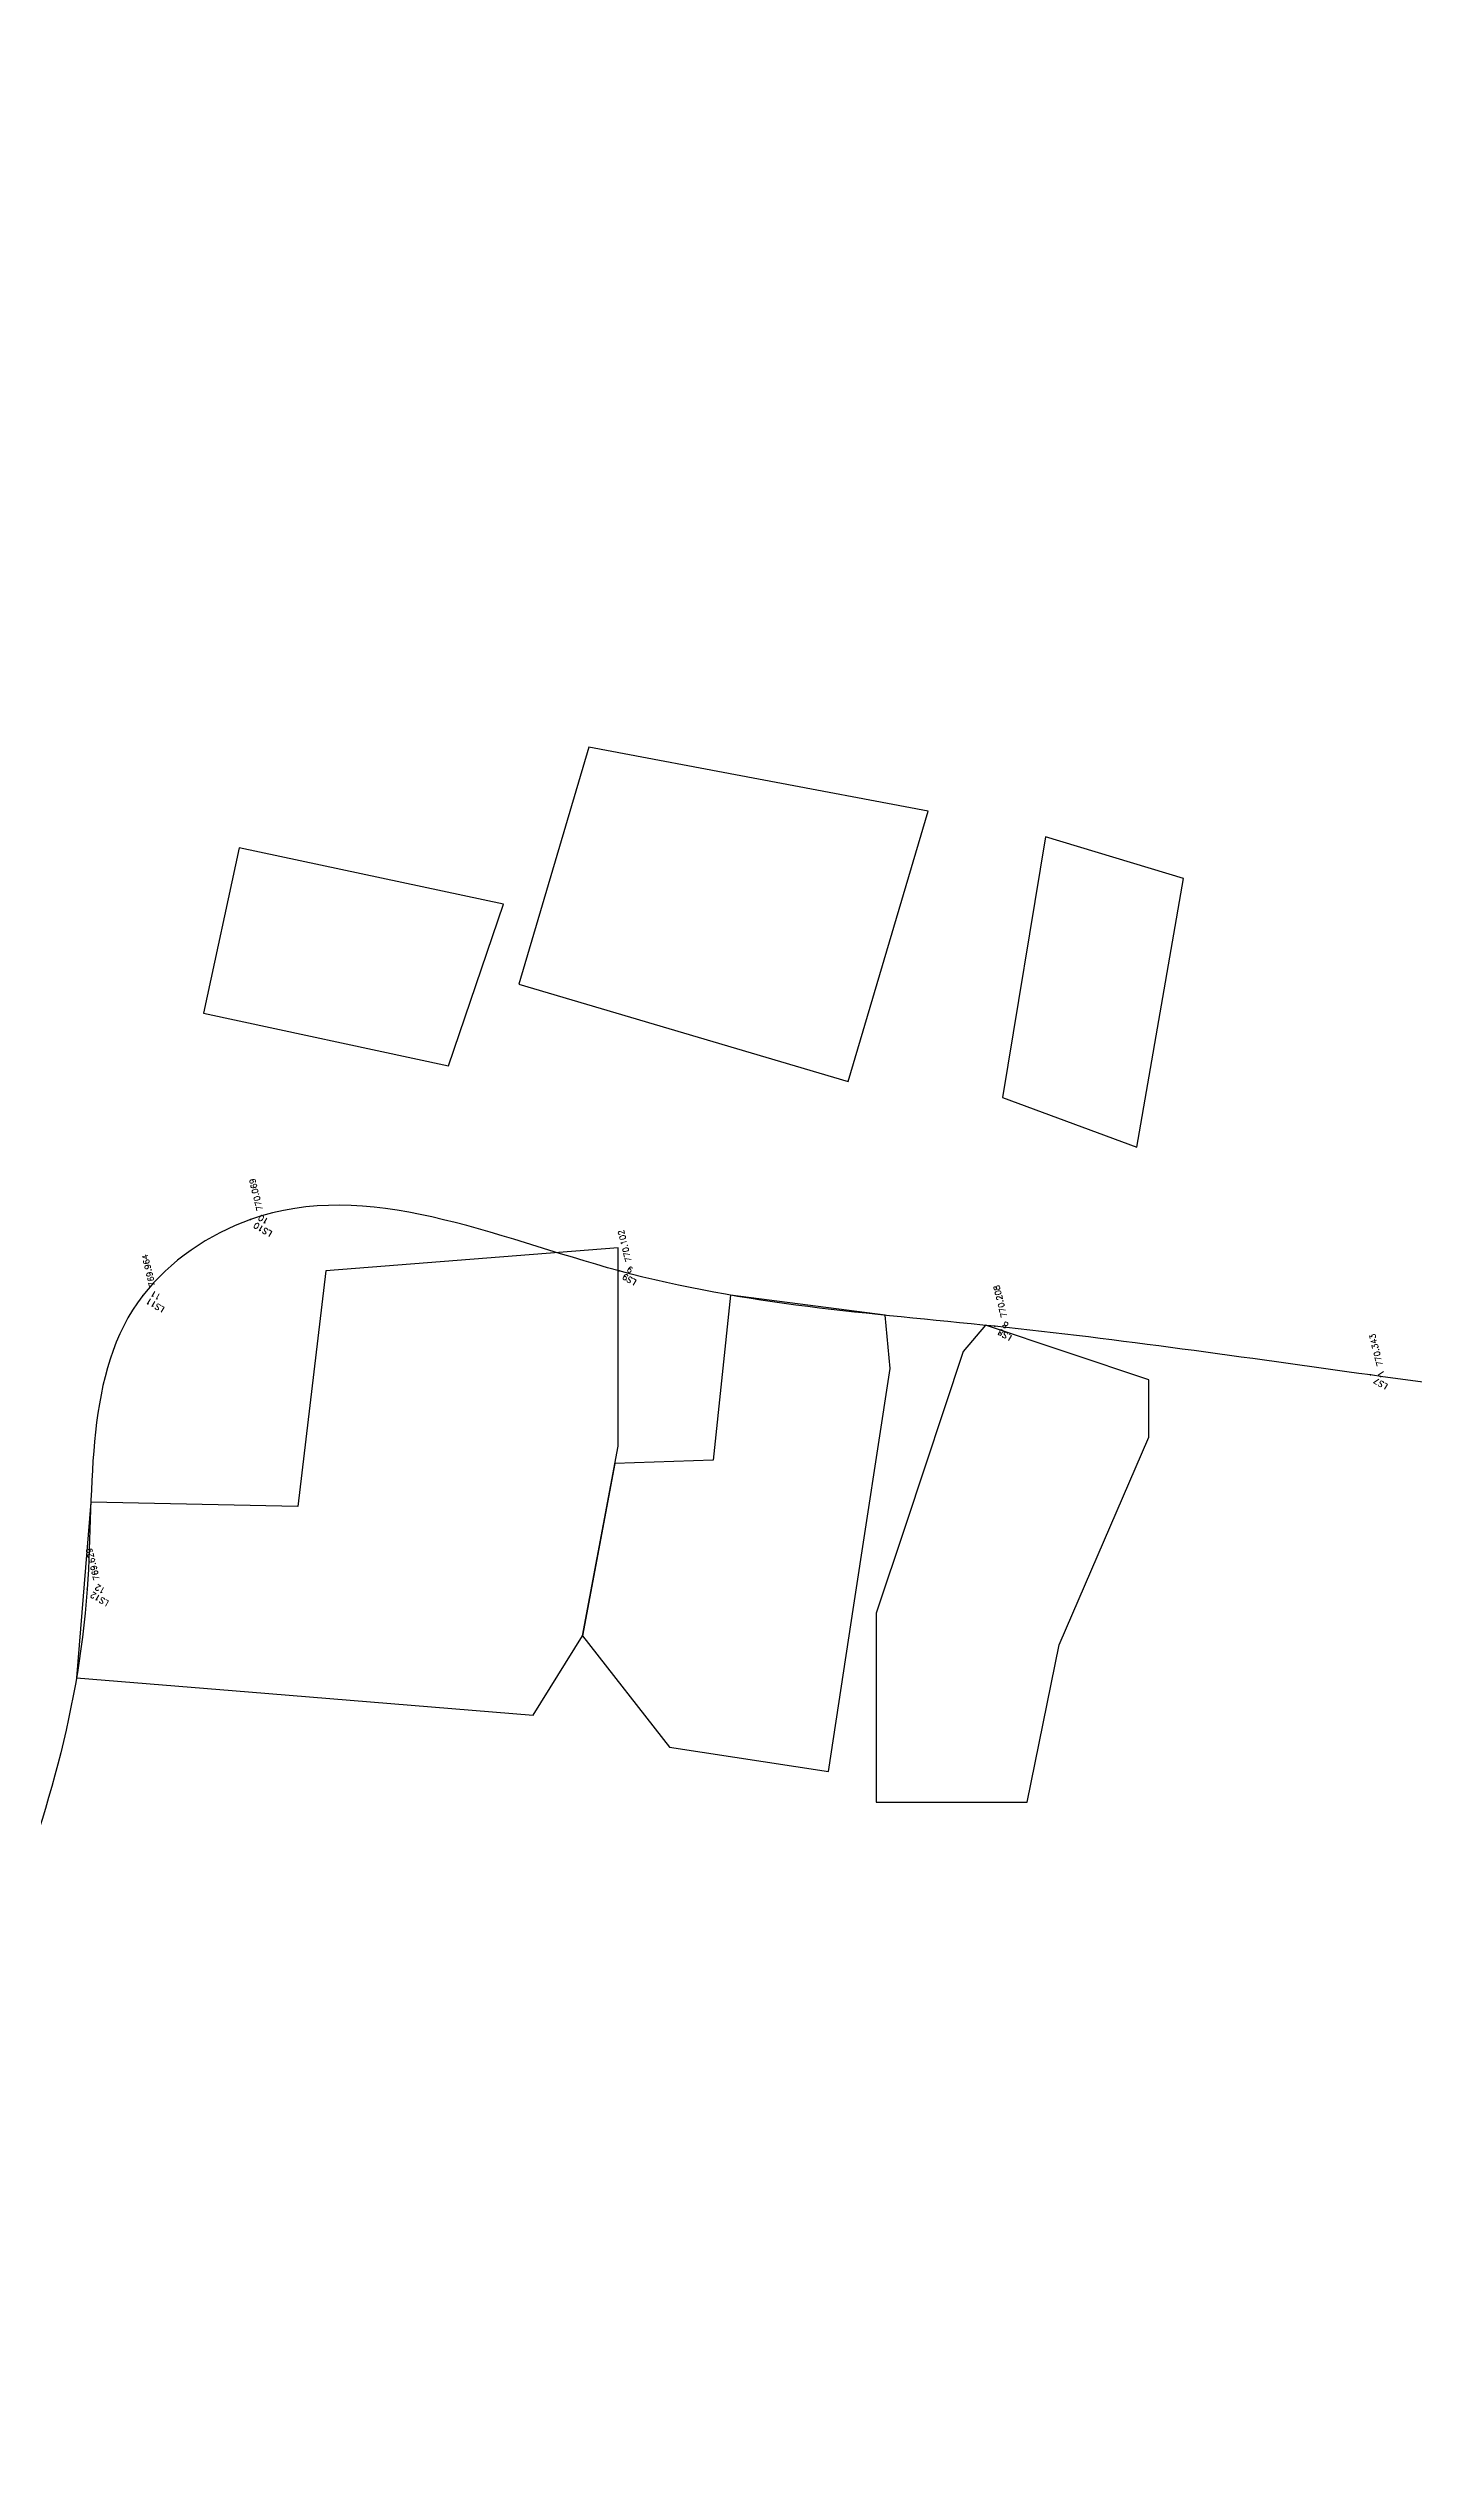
# Model space of a CAD drawing. Header units: millimetres. Extents: x 3197 to 59319, y 691 to 32741.
# Drawn here: x 6577 to 7677, y 12013 to 13964 of the extents above; entities that cross this region are included whole.
import ezdxf
from ezdxf.enums import TextEntityAlignment as Align

# ---------------------------------------------------------------- set-up
doc = ezdxf.new("R2010")
doc.units = ezdxf.units.MM
for name, color, linetype in [('Chainage_TXT', 7, 'Continuous'), ('Points', 7, 'Continuous'), ('Points-ELV', 6, 'Continuous'), ('Points-NUM', 4, 'Continuous'), ('Points-TXT', 3, 'Continuous')]:
    doc.layers.add(name, color=color, linetype=linetype)
doc.styles.add('romans', font='romans.shx')

# ---------------------------------------------------------------- blocks, each defined once
blk = doc.blocks.new('POINTS')
at = {"layer": 'Points'}
blk.add_line((0, 0), (0, 0), dxfattribs=at)
blk.add_point((0, 0), dxfattribs=at)
at = {"layer": 'Points-ELV', "style": 'romans'}
blk.add_attdef('ELEV', text='', height=1, rotation=45, dxfattribs=at).set_placement((0, 0), align=Align.BOTTOM_LEFT)
at = {"layer": 'Points-NUM', "style": 'romans'}
blk.add_attdef('PTNUM', text='', height=1, dxfattribs=at).set_placement((0, 0), align=Align.BOTTOM_RIGHT)
at = {"layer": 'Points-TXT', "style": 'romans'}
blk.add_attdef('DESC', text='', height=1, dxfattribs=at).set_placement((0, 0), align=Align.BOTTOM_RIGHT)

msp = doc.modelspace()

# ---------------------------------------------------------------- linework, layer by layer
for points in [[(4845, 12360.9, 14644.5), (4865.5, 12636.4, 14649.7), (4897.1, 12936.7, 14657.4), (4955.5, 13265.9, 14664.2), (5100.8, 13897.9, 14669), (5177.4, 14194.1, 14674.4), (5277.9, 14629.4, 14691.9), (5285, 14699.8, 14692.5), (5316.1, 14873.3, 14699.4), (5381.4, 14873.5, 14698.5), (5670, 14871.7, 14700.5), (5933.4, 14851.1, 14701.5), (6196.8, 14834.8, 14702.2), (6445.7, 14803.5, 14702.3), (6730.3, 14783, 14705.7), (7310.9, 14739, 14712.1), (7643.1, 14714.4, 14719), (8457.2, 14703.1, 14734.9), (9155.7, 14595.1, 14737)], [(9371.6, 12665.6, 14703.2), (9129.5, 12706.5, 14697.4), (8895.2, 12738.8, 14694.6), (8607.4, 12774.1, 14692.1), (8279.8, 12819.9, 14688.8), (7962.3, 12855.3, 14684.8), (7641.3, 12895.9, 14682.1), (7338.8, 12935.1, 14679.6), (7036.5, 12979.7, 14677.5), (6739.7, 13021.1, 14676.9), (6653.2, 12960, 14674.9), (6608.3, 12723.5, 14668.5), (6534.9, 12434.3, 14662.9), (6447.2, 12156.9, 14658.6), (6430.7, 12071, 14658.8), (6178.1, 12113.1, 14656.9), (5899.4, 12173.7, 14656.2), (5657.5, 12221.7, 14653.7), (5392.4, 12258.4, 14647.6), (4983.5, 12330.8, 14645.5), (4845, 12360.9, 14644.5)]]:
    msp.add_spline(points, degree=3)
at = {"layer": 'Chainage_TXT'}
for p, q in [((7012.2, 13401.3), (6955.8, 13210.6)), ((7285.2, 13349.8), (7012.2, 13401.3)), ((7220.8, 13132.2), (7285.2, 13349.8)), ((7379.6, 13329.2), (7345, 13119.3)), ((7490.9, 13295.6), (7379.6, 13329.2)), ((6730.5, 13320.3), (6701.8, 13187.2)), ((6943.5, 13274.9), (6730.5, 13320.3)), ((7453.1, 13079.4), (7490.9, 13295.6)), ((6899.2, 13144.7), (6943.5, 13274.9)), ((6955.8, 13210.6), (7220.8, 13132.2)), ((6701.8, 13187.2), (6899.2, 13144.7)), ((7345, 13119.3), (7453.1, 13079.4)), ((7035.7, 12998.4), (6800.5, 12979.8)), ((7035.7, 12838.5), (7035.7, 12998.4)), ((6800.5, 12979.8), (6777.8, 12790)), ((7126.1, 12960.2, 14677.8), (7112.1, 12827.2)), ((7250.5, 12944, 14678.8), (7126.1, 12960.2, 14677.8)), ((7254.7, 12901), (7250.5, 12944, 14678.8)), ((7331.4, 12935.9, 14679.5), (7313.3, 12914.8)), ((7463, 12892.1), (7331.4, 12935.9, 14679.5)), ((7225.5, 12710.6), (7254.7, 12901)), ((7313.3, 12914.8), (7266.9, 12774.6)), ((7463, 12845.7), (7463, 12892.1)), ((7390.7, 12678.7), (7463, 12845.7)), ((7006.9, 12685.9), (7035.7, 12838.5)), ((7033.1, 12824.7), (7006.9, 12685.9)), ((7112.1, 12827.2), (7033.1, 12824.7)), ((6611.3, 12793.6, 14670.2), (6599.7, 12652.1, 14667)), ((6777.8, 12790), (6611.3, 12793.6, 14670.2)), ((7266.9, 12774.6), (7243.5, 12704)), ((7205, 12576.6), (7225.5, 12710.6)), ((7243.5, 12704), (7243.5, 12551.8)), ((6967.2, 12621.9, 14667), (7006.9, 12685.9)), ((7006.9, 12685.9), (7077, 12596.2)), ((7364.9, 12551.8), (7390.7, 12678.7)), ((6599.7, 12652.1, 14667), (6738.2, 12640.7, 14667)), ((6738.2, 12640.7, 14667), (6967.2, 12621.9, 14667)), ((7077, 12596.2), (7205, 12576.6)), ((7243.5, 12551.8), (7364.9, 12551.8))]:
    msp.add_line(p, q, dxfattribs=at)

# ---------------------------------------------------------------- block references
at = {"layer": 'Points', "linetype": 'Continuous'}
ref = msp.add_blockref('POINTS', (6739.7, 13021.1, 14676.9), dxfattribs=dict(at, xscale=-19.05922031585964, yscale=19.05922031585964, zscale=19.05922031585964, rotation=329.0980723058464))
ref.add_attrib('PTNUM', '10', dxfattribs={"layer": 'Points-NUM', "height": 4.76, "rotation": 149.0981, "style": 'romans'}).set_placement((6748.5, 13026.5, 14676.9), align=Align.BOTTOM_RIGHT)
ref.add_attrib('DESC', 'LS10', dxfattribs={"layer": 'Points-TXT', "height": 4.76, "rotation": 149.0981, "style": 'romans'}).set_placement((6744.8, 13020.3, 14676.9), align=Align.BOTTOM_RIGHT)
ref.add_attrib('ELEV', '770.069', dxfattribs={"layer": 'Points-ELV', "height": 4.76, "rotation": 104.0981, "style": 'romans'}).set_placement((6751.1, 13029.1, 14676.9), align=Align.BOTTOM_LEFT)
ref = msp.add_blockref('POINTS', (7036.5, 12979.7, 14677.5), dxfattribs=dict(at, xscale=-19.05922031585964, yscale=19.05922031585964, zscale=19.05922031585964, rotation=329.0980723058464))
ref.add_attrib('PTNUM', '9', dxfattribs={"layer": 'Points-NUM', "height": 4.76, "rotation": 149.0981, "style": 'romans'}).set_placement((7045.3, 12985.1, 14677.5), align=Align.BOTTOM_RIGHT)
ref.add_attrib('DESC', 'LS9', dxfattribs={"layer": 'Points-TXT', "height": 4.76, "rotation": 149.0981, "style": 'romans'}).set_placement((7041.6, 12979, 14677.5), align=Align.BOTTOM_RIGHT)
ref.add_attrib('ELEV', '770.102', dxfattribs={"layer": 'Points-ELV', "height": 4.76, "rotation": 104.0981, "style": 'romans'}).set_placement((7047.9, 12987.8, 14677.5), align=Align.BOTTOM_LEFT)
ref = msp.add_blockref('POINTS', (6653.2, 12960, 14674.9), dxfattribs=dict(at, xscale=-19.05922031585964, yscale=19.05922031585964, zscale=19.05922031585964, rotation=329.0980723058464))
ref.add_attrib('PTNUM', '11', dxfattribs={"layer": 'Points-NUM', "height": 4.76, "rotation": 149.0981, "style": 'romans'}).set_placement((6662, 12965.4, 14674.9), align=Align.BOTTOM_RIGHT)
ref.add_attrib('DESC', 'LS11', dxfattribs={"layer": 'Points-TXT', "height": 4.76, "rotation": 149.0981, "style": 'romans'}).set_placement((6658.3, 12959.3, 14674.9), align=Align.BOTTOM_RIGHT)
ref.add_attrib('ELEV', '769.964', dxfattribs={"layer": 'Points-ELV', "height": 4.76, "rotation": 104.0981, "style": 'romans'}).set_placement((6664.6, 12968.1, 14674.9), align=Align.BOTTOM_LEFT)
ref = msp.add_blockref('POINTS', (7338.8, 12935.1, 14679.6), dxfattribs=dict(at, xscale=-19.05922031585964, yscale=19.05922031585964, zscale=19.05922031585964, rotation=329.0980723058464))
ref.add_attrib('PTNUM', '8', dxfattribs={"layer": 'Points-NUM', "height": 4.76, "rotation": 149.0981, "style": 'romans'}).set_placement((7347.6, 12940.5, 14679.6), align=Align.BOTTOM_RIGHT)
ref.add_attrib('DESC', 'LS8', dxfattribs={"layer": 'Points-TXT', "height": 4.76, "rotation": 149.0981, "style": 'romans'}).set_placement((7343.9, 12934.4, 14679.6), align=Align.BOTTOM_RIGHT)
ref.add_attrib('ELEV', '770.208', dxfattribs={"layer": 'Points-ELV', "height": 4.76, "rotation": 104.0981, "style": 'romans'}).set_placement((7350.2, 12943.2, 14679.6), align=Align.BOTTOM_LEFT)
ref = msp.add_blockref('POINTS', (7641.3, 12895.9, 14682.1), dxfattribs=dict(at, xscale=-19.05922031585964, yscale=19.05922031585964, zscale=19.05922031585964, rotation=329.0980723058464))
ref.add_attrib('PTNUM', '7', dxfattribs={"layer": 'Points-NUM', "height": 4.76, "rotation": 149.0981, "style": 'romans'}).set_placement((7650.1, 12901.3, 14682.1), align=Align.BOTTOM_RIGHT)
ref.add_attrib('DESC', 'LS7', dxfattribs={"layer": 'Points-TXT', "height": 4.76, "rotation": 149.0981, "style": 'romans'}).set_placement((7646.4, 12895.2, 14682.1), align=Align.BOTTOM_RIGHT)
ref.add_attrib('ELEV', '770.343', dxfattribs={"layer": 'Points-ELV', "height": 4.76, "rotation": 104.0981, "style": 'romans'}).set_placement((7652.7, 12904, 14682.1), align=Align.BOTTOM_LEFT)
ref = msp.add_blockref('POINTS', (6608.3, 12723.5, 14668.5), dxfattribs=dict(at, xscale=-19.05922031585964, yscale=19.05922031585964, zscale=19.05922031585964, rotation=329.0980723058464))
ref.add_attrib('PTNUM', '12', dxfattribs={"layer": 'Points-NUM', "height": 4.76, "rotation": 149.0981, "style": 'romans'}).set_placement((6617.1, 12728.9, 14668.5), align=Align.BOTTOM_RIGHT)
ref.add_attrib('DESC', 'LS12', dxfattribs={"layer": 'Points-TXT', "height": 4.76, "rotation": 149.0981, "style": 'romans'}).set_placement((6613.4, 12722.8, 14668.5), align=Align.BOTTOM_RIGHT)
ref.add_attrib('ELEV', '769.629', dxfattribs={"layer": 'Points-ELV', "height": 4.76, "rotation": 104.0981, "style": 'romans'}).set_placement((6619.7, 12731.6, 14668.5), align=Align.BOTTOM_LEFT)

doc.saveas('drawing.dxf')
